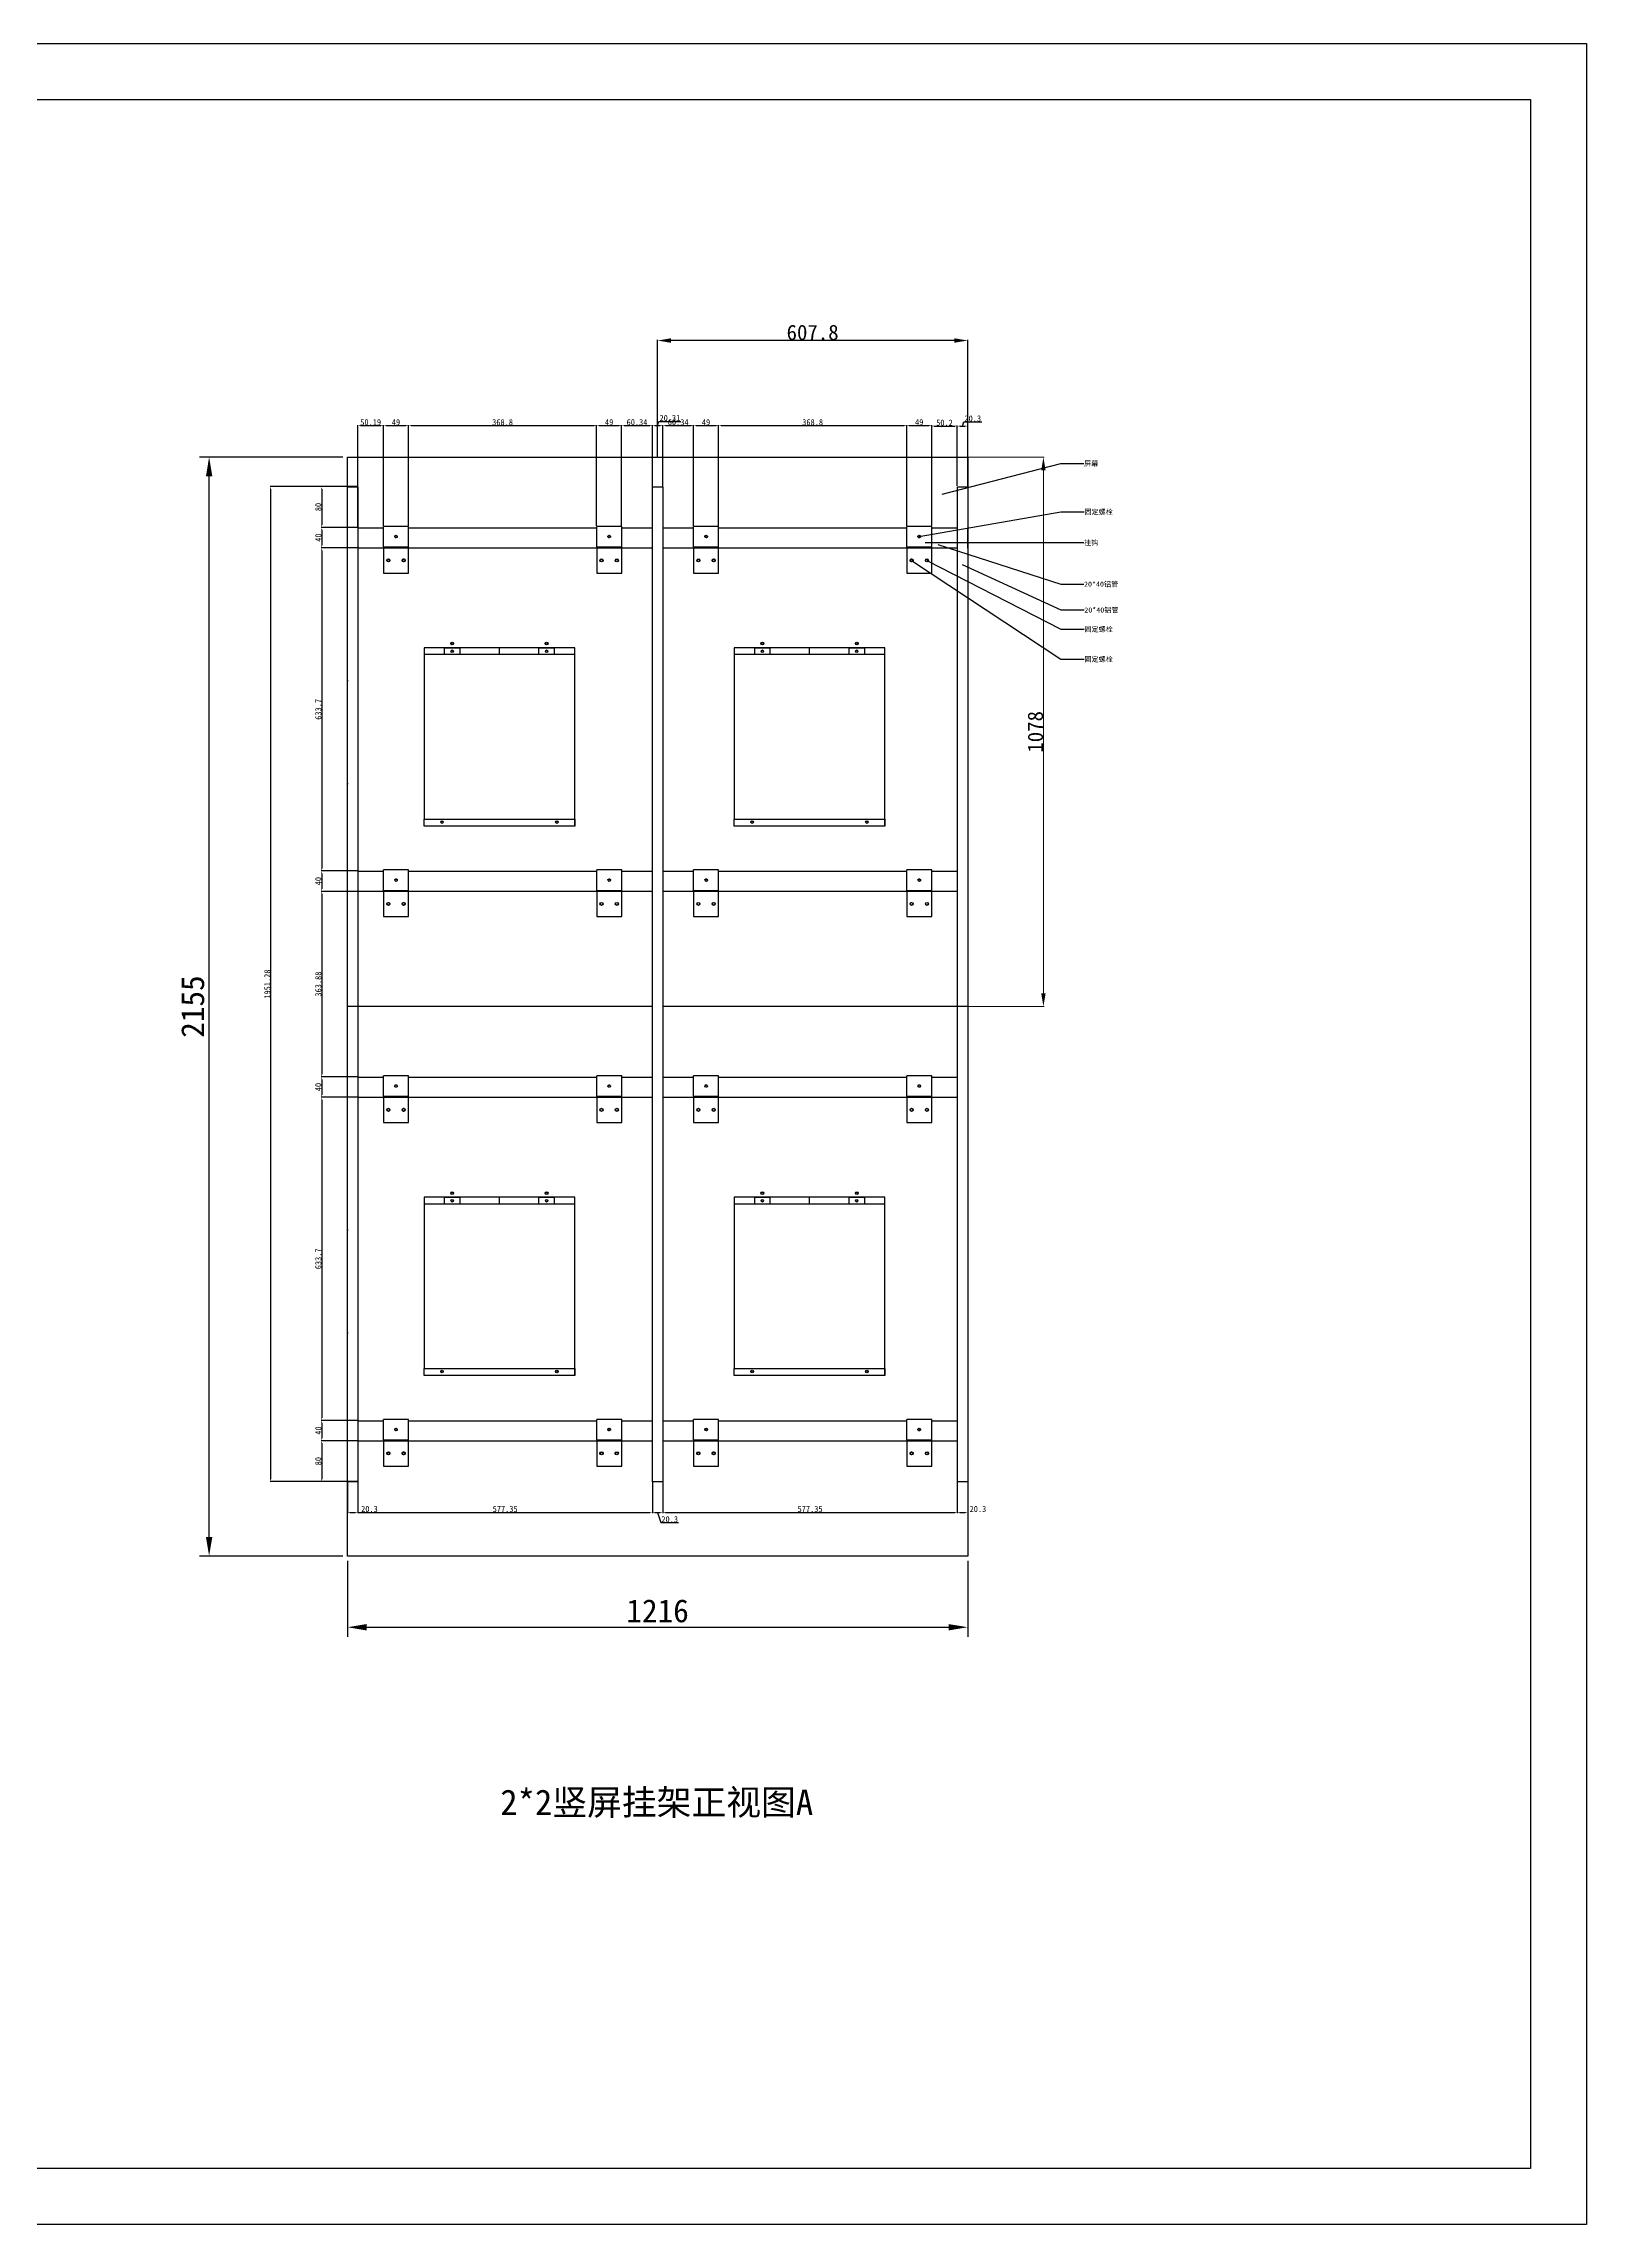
# Model space of a CAD drawing. Header units: millimetres. Extents: x 1129 to 15876, y -7514 to 3330.
# Drawn here: x 4153 to 7177, y -947 to 3330 of the extents above; entities that cross this region are included whole.
import ezdxf

# ---------------------------------------------------------------- set-up
doc = ezdxf.new("R2010")
doc.units = ezdxf.units.MM
doc.linetypes.add('HIDDEN', pattern=[0.375, 0.25, -0.125])
for name, color, linetype in [('02___PRT_ALL_AXES', 7, 'Continuous'), ('06___PRT_ALL_SURFS', 7, 'Continuous'), ('DEFAULT_2', 8, 'HIDDEN'), ('图框', 7, 'Continuous')]:
    doc.layers.add(name, color=color, linetype=linetype)
doc.layers.add('dim（尺寸标注）', color=4, linetype='Continuous', lineweight=13)
doc.layers.add('粗实线', color=7, linetype='Continuous', lineweight=25)
doc.dimstyles.new('1-15', dxfattribs={"dimscale": 15, "dimtxt": 3, "dimasz": 2.5, "dimexe": 1.25, "dimexo": 0.625, "dimtad": 1, "dimdec": 0, "dimtxsty": 'Standard', "dimcen": 2.5, "dimclrd": 4, "dimclre": 4, "dimadec": 0, "dimazin": 0, "dimtfac": 1, "dimtdec": 0, "dimtmove": 0, "dimatfit": 3, "dimfxl": 100, "dimfxlon": 1, "dimarcsym": 0})
doc.dimstyles.new('ISO-25', dxfattribs={"dimtxt": 12, "dimasz": 5, "dimexe": 1.25, "dimexo": 0.625, "dimtad": 1, "dimdsep": 46, "dimtxsty": 'Standard', "dimcen": 2.5, "dimclrd": 4, "dimclre": 4, "dimclrt": 4, "dimadec": 0, "dimazin": 0, "dimtfac": 1, "dimtmove": 0, "dimatfit": 3, "dimfxl": 100, "dimarcsym": 0})

# ---------------------------------------------------------------- blocks, each defined once
blk = doc.blocks.new('*D13')
at = {"layer": 'Defpoints', "color": 0}
for p in [(5356.2, 2747.6), (5356.2, 2519), (5964, 2519)]:
    blk.add_point(p, dxfattribs=at)
at = {"layer": 'dim（尺寸标注）', "color": 4, "lineweight": -2}
for p, q in [((5356.2, 2519.6), (5356.2, 2748.9)), ((5938, 2747.6), (5382.2, 2747.6)), ((5964, 2519.6), (5964, 2748.9))]:
    blk.add_line(p, q, dxfattribs=at)
at = {"layer": 'dim（尺寸标注）', "color": 4}
for points in [[(5382.2, 2752), (5382.2, 2743.3), (5356.2, 2747.6)], [(5938, 2752), (5938, 2743.3), (5964, 2747.6)]]:
    blk.add_solid(points, dxfattribs=at)
at = {"layer": 'dim（尺寸标注）', "color": 4, "lineweight": 13, "insert": (5660.1, 2763.3), "char_height": 30, "attachment_point": 5}
blk.add_mtext('607.8', dxfattribs=at)
blk = doc.blocks.new('hgfdhgdhgd')
at = {"color": 3, "linetype": 'Continuous'}
for p, q in [((-21144.3, 10464.5), (-21193.3, 10464.5)), ((-21193.3, 10424.5), (-21193.3, 10464.5)), ((-21144.3, 10424.5), (-21144.3, 10464.5)), ((-21193.3, 10424.5), (-21144.3, 10424.5))]:
    blk.add_line(p, q, dxfattribs=at)
at = {"color": 7, "linetype": 'Continuous'}
for p, q in [((-21193.3, 10424.5), (-21193.3, 10373)), ((-21144.3, 10373), (-21144.3, 10424.5))]:
    blk.add_line(p, q, dxfattribs=at)
at = {"layer": '02___PRT_ALL_AXES', "color": 7, "linetype": 'Continuous'}
blk.add_line((-21193.3, 10373), (-21144.3, 10373), dxfattribs=at)
at = {"layer": '02___PRT_ALL_AXES', "color": 3, "linetype": 'Continuous'}
blk.add_circle((-21168.8, 10444.6), 2.1, dxfattribs=at)
at = {"layer": '02___PRT_ALL_AXES', "color": 7, "linetype": 'Continuous'}
for centre in [(-21183.8, 10398), (-21153.8, 10398)]:
    blk.add_circle(centre, 3, dxfattribs=at)
at = {"layer": 'DEFAULT_2', "color": 8, "linetype": 'HIDDEN'}
blk.add_circle((-21168.8, 10444.6), 2.5, dxfattribs=at)
blk = doc.blocks.new('S')
at = {"color": 2}
for p, q in [((3203.4, 2460.5), (3223.7, 2460.5)), ((3203.4, 509.2), (3203.4, 2460.5)), ((3223.7, 2460.5), (3223.7, 509.2)), ((3223.7, 509.2), (3203.4, 509.2))]:
    blk.add_line(p, q, dxfattribs=at)
blk = doc.blocks.new('*D17')
at = {"color": 4, "lineweight": -2}
for p, q in [((4739.1, 2519), (4458.4, 2519)), ((4477.1, 401.3), (4477.1, 2481.5)), ((4739.1, 363.8), (4458.4, 363.8))]:
    blk.add_line(p, q, dxfattribs=at)
at = {"color": 4}
for points in [[(4470.9, 2481.5), (4483.4, 2481.5), (4477.1, 2519)], [(4470.9, 401.3), (4483.4, 401.3), (4477.1, 363.8)]]:
    blk.add_solid(points, dxfattribs=at)
at = {"layer": 'Defpoints', "color": 0}
for p in [(4477.1, 2519), (4748.4, 2519), (4748.4, 363.8)]:
    blk.add_point(p, dxfattribs=at)
at = {"color": 0, "insert": (4445.2, 1441.4), "char_height": 45, "attachment_point": 5, "rotation": 90}
blk.add_mtext('2155', dxfattribs=at)
blk = doc.blocks.new('*D18')
at = {"color": 4, "lineweight": -2}
for p, q in [((4748.4, 354.5), (4748.4, 205.4)), ((5964, 354.5), (5964, 205.4)), ((4785.9, 224.2), (5926.5, 224.2))]:
    blk.add_line(p, q, dxfattribs=at)
at = {"color": 4}
for points in [[(4785.9, 230.4), (4785.9, 217.9), (4748.4, 224.2)], [(5926.5, 230.4), (5926.5, 217.9), (5964, 224.2)]]:
    blk.add_solid(points, dxfattribs=at)
at = {"layer": 'Defpoints', "color": 0}
for p in [(4748.4, 363.8), (5964, 363.8), (5964, 224.2)]:
    blk.add_point(p, dxfattribs=at)
at = {"color": 0, "insert": (5356.2, 256.1), "char_height": 45, "attachment_point": 5}
blk.add_mtext('1216', dxfattribs=at)
blk = doc.blocks.new('*D101')
at = {"color": 4, "lineweight": -2}
for p, q in [((4748.4, 509.2), (4748.4, 448.2)), ((4768.7, 509.2), (4768.7, 448.2)), ((4753.4, 449.5), (4763.7, 449.5)), ((4768.7, 449.5), (4809, 449.5))]:
    blk.add_line(p, q, dxfattribs=at)
at = {"color": 4}
for points in [[(4753.4, 450.3), (4753.4, 448.6), (4748.4, 449.5)], [(4763.7, 450.3), (4763.7, 448.6), (4768.7, 449.5)]]:
    blk.add_solid(points, dxfattribs=at)
at = {"layer": 'Defpoints', "color": 0}
for p in [(4748.4, 509.9), (4768.7, 509.9), (4768.7, 449.5)]:
    blk.add_point(p, dxfattribs=at)
at = {"color": 4, "insert": (4791.4, 456.1), "char_height": 12, "attachment_point": 5}
blk.add_mtext('20.3', dxfattribs=at)
blk = doc.blocks.new('*D102')
at = {"color": 4, "lineweight": -2}
for p, q in [((4768.7, 509.2), (4768.7, 448.2)), ((5346.1, 509.2), (5346.1, 448.2)), ((4773.7, 449.5), (5341.1, 449.5))]:
    blk.add_line(p, q, dxfattribs=at)
at = {"color": 4}
for points in [[(4773.7, 450.3), (4773.7, 448.6), (4768.7, 449.5)], [(5341.1, 450.3), (5341.1, 448.6), (5346.1, 449.5)]]:
    blk.add_solid(points, dxfattribs=at)
at = {"layer": 'Defpoints', "color": 0}
for p in [(4768.7, 509.9), (5346.1, 509.9), (5346.1, 449.5)]:
    blk.add_point(p, dxfattribs=at)
at = {"color": 4, "insert": (5057.4, 456.1), "char_height": 12, "attachment_point": 5}
blk.add_mtext('577.35', dxfattribs=at)
blk = doc.blocks.new('*D103')
at = {"color": 4, "lineweight": -2}
for p, q in [((5346.1, 509.2), (5346.1, 448.2)), ((5366.4, 509.2), (5366.4, 448.2)), ((5351.1, 449.5), (5361.4, 449.5)), ((5356.2, 449.5), (5362.3, 429.3)), ((5362.3, 429.3), (5397.5, 429.3))]:
    blk.add_line(p, q, dxfattribs=at)
at = {"color": 4}
for points in [[(5351.1, 450.3), (5351.1, 448.6), (5346.1, 449.5)], [(5361.4, 450.3), (5361.4, 448.6), (5366.4, 449.5)]]:
    blk.add_solid(points, dxfattribs=at)
at = {"layer": 'Defpoints', "color": 0}
for p in [(5346.1, 509.9), (5366.4, 509.9), (5366.4, 449.5)]:
    blk.add_point(p, dxfattribs=at)
at = {"color": 4, "insert": (5379.9, 435.9), "char_height": 12, "attachment_point": 5}
blk.add_mtext('20.3', dxfattribs=at)
blk = doc.blocks.new('*D104')
at = {"color": 4, "lineweight": -2}
for p, q in [((5366.4, 509.2), (5366.4, 448.2)), ((5943.7, 509.2), (5943.7, 448.2)), ((5371.4, 449.5), (5938.7, 449.5))]:
    blk.add_line(p, q, dxfattribs=at)
at = {"color": 4}
for points in [[(5371.4, 450.3), (5371.4, 448.6), (5366.4, 449.5)], [(5938.7, 450.3), (5938.7, 448.6), (5943.7, 449.5)]]:
    blk.add_solid(points, dxfattribs=at)
at = {"layer": 'Defpoints', "color": 0}
for p in [(5366.4, 509.9), (5943.7, 509.9), (5943.7, 449.5)]:
    blk.add_point(p, dxfattribs=at)
at = {"color": 4, "insert": (5655.1, 456.1), "char_height": 12, "attachment_point": 5}
blk.add_mtext('577.35', dxfattribs=at)
blk = doc.blocks.new('*D105')
at = {"color": 4, "lineweight": -2}
for p, q in [((5943.7, 509.2), (5943.7, 448.2)), ((5964, 509.2), (5964, 448.2)), ((5948.7, 449.5), (5959, 449.5))]:
    blk.add_line(p, q, dxfattribs=at)
at = {"color": 4}
for points in [[(5948.7, 450.3), (5948.7, 448.6), (5943.7, 449.5)], [(5959, 450.3), (5959, 448.6), (5964, 449.5)]]:
    blk.add_solid(points, dxfattribs=at)
at = {"layer": 'Defpoints', "color": 0}
for p in [(5943.7, 509.9), (5964, 509.9), (5964, 449.5)]:
    blk.add_point(p, dxfattribs=at)
at = {"color": 4, "insert": (5984.1, 456.1), "char_height": 12, "attachment_point": 5}
blk.add_mtext('20.3', dxfattribs=at)
blk = doc.blocks.new('*D225')
at = {"color": 4, "lineweight": -2}
for p, q in [((4768.1, 2461.1), (4596.7, 2461.1)), ((4597.9, 514.9), (4597.9, 2456.1)), ((4768.1, 509.9), (4596.7, 509.9))]:
    blk.add_line(p, q, dxfattribs=at)
at = {"color": 4}
for points in [[(4597.1, 2456.1), (4598.8, 2456.1), (4597.9, 2461.1)], [(4597.1, 514.9), (4598.8, 514.9), (4597.9, 509.9)]]:
    blk.add_solid(points, dxfattribs=at)
at = {"layer": 'Defpoints', "color": 0}
for p in [(4597.9, 2461.1), (4768.7, 2461.1), (4768.7, 509.9)]:
    blk.add_point(p, dxfattribs=at)
at = {"color": 4, "insert": (4591.3, 1485.5), "char_height": 12, "attachment_point": 5, "rotation": 90}
blk.add_mtext('1951.28', dxfattribs=at)
blk = doc.blocks.new('*D221')
at = {"color": 4, "lineweight": -2}
for p, q in [((4768.7, 2381.8), (4768.7, 2581.9)), ((4773.7, 2580.7), (4813.9, 2580.7)), ((4818.9, 2384.3), (4818.9, 2581.9))]:
    blk.add_line(p, q, dxfattribs=at)
at = {"color": 4}
for points in [[(4773.7, 2581.5), (4773.7, 2579.8), (4768.7, 2580.7)], [(4813.9, 2581.5), (4813.9, 2579.8), (4818.9, 2580.7)]]:
    blk.add_solid(points, dxfattribs=at)
at = {"layer": 'Defpoints', "color": 0}
for p in [(4818.9, 2580.7), (4768.7, 2381.1), (4818.9, 2383.6)]:
    blk.add_point(p, dxfattribs=at)
at = {"color": 4, "insert": (4793.8, 2587.3), "char_height": 12, "attachment_point": 5}
blk.add_mtext('50.19', dxfattribs=at)
blk = doc.blocks.new('*D222')
at = {"color": 4, "lineweight": -2}
for p, q in [((4818.9, 2384.3), (4818.9, 2581.9)), ((4823.9, 2580.7), (4862.9, 2580.7)), ((4867.9, 2384.3), (4867.9, 2581.9))]:
    blk.add_line(p, q, dxfattribs=at)
at = {"color": 4}
for points in [[(4823.9, 2581.5), (4823.9, 2579.8), (4818.9, 2580.7)], [(4862.9, 2581.5), (4862.9, 2579.8), (4867.9, 2580.7)]]:
    blk.add_solid(points, dxfattribs=at)
at = {"layer": 'Defpoints', "color": 0}
for p in [(4867.9, 2580.7), (4818.9, 2383.6), (4867.9, 2383.6)]:
    blk.add_point(p, dxfattribs=at)
at = {"color": 4, "insert": (4843.4, 2587.3), "char_height": 12, "attachment_point": 5}
blk.add_mtext('49', dxfattribs=at)
blk = doc.blocks.new('*D223')
at = {"color": 4, "lineweight": -2}
for p, q in [((4867.9, 2384.3), (4867.9, 2581.9)), ((4872.9, 2580.7), (5231.7, 2580.7)), ((5236.7, 2384.3), (5236.7, 2581.9))]:
    blk.add_line(p, q, dxfattribs=at)
at = {"color": 4}
for points in [[(4872.9, 2581.5), (4872.9, 2579.8), (4867.9, 2580.7)], [(5231.7, 2581.5), (5231.7, 2579.8), (5236.7, 2580.7)]]:
    blk.add_solid(points, dxfattribs=at)
at = {"layer": 'Defpoints', "color": 0}
for p in [(5236.7, 2580.7), (4867.9, 2383.6), (5236.7, 2383.6)]:
    blk.add_point(p, dxfattribs=at)
at = {"color": 4, "insert": (5052.3, 2587.3), "char_height": 12, "attachment_point": 5}
blk.add_mtext('368.8', dxfattribs=at)
blk = doc.blocks.new('*D224')
at = {"color": 4, "lineweight": -2}
for p, q in [((5236.7, 2384.3), (5236.7, 2581.9)), ((5241.7, 2580.7), (5280.7, 2580.7)), ((5285.7, 2384.3), (5285.7, 2581.9))]:
    blk.add_line(p, q, dxfattribs=at)
at = {"color": 4}
for points in [[(5241.7, 2581.5), (5241.7, 2579.8), (5236.7, 2580.7)], [(5280.7, 2581.5), (5280.7, 2579.8), (5285.7, 2580.7)]]:
    blk.add_solid(points, dxfattribs=at)
at = {"layer": 'Defpoints', "color": 0}
for p in [(5285.7, 2580.7), (5236.7, 2383.6), (5285.7, 2383.6)]:
    blk.add_point(p, dxfattribs=at)
at = {"color": 4, "insert": (5261.2, 2587.3), "char_height": 12, "attachment_point": 5}
blk.add_mtext('49', dxfattribs=at)
blk = doc.blocks.new('*D205')
at = {"color": 4, "lineweight": -2}
for p, q in [((5285.7, 2384.3), (5285.7, 2581.9)), ((5290.7, 2580.7), (5341.1, 2580.7)), ((5346.1, 2381.8), (5346.1, 2581.9))]:
    blk.add_line(p, q, dxfattribs=at)
at = {"color": 4}
for points in [[(5290.7, 2581.5), (5290.7, 2579.8), (5285.7, 2580.7)], [(5341.1, 2581.5), (5341.1, 2579.8), (5346.1, 2580.7)]]:
    blk.add_solid(points, dxfattribs=at)
at = {"layer": 'Defpoints', "color": 0}
for p in [(5346.1, 2580.7), (5285.7, 2383.6), (5346.1, 2381.1)]:
    blk.add_point(p, dxfattribs=at)
at = {"color": 4, "insert": (5315.9, 2587.3), "char_height": 12, "attachment_point": 5}
blk.add_mtext('60.34', dxfattribs=at)
blk = doc.blocks.new('*D206')
at = {"color": 4, "lineweight": -2}
for p, q in [((5346.1, 2381.8), (5346.1, 2581.9)), ((5351.1, 2580.7), (5361.4, 2580.7)), ((5356.2, 2580.7), (5358.7, 2588.9)), ((5358.7, 2588.9), (5401.9, 2588.9)), ((5366.4, 2461.8), (5366.4, 2581.9))]:
    blk.add_line(p, q, dxfattribs=at)
at = {"color": 4}
for points in [[(5351.1, 2581.5), (5351.1, 2579.8), (5346.1, 2580.7)], [(5361.4, 2581.5), (5361.4, 2579.8), (5366.4, 2580.7)]]:
    blk.add_solid(points, dxfattribs=at)
at = {"layer": 'Defpoints', "color": 0}
for p in [(5366.4, 2580.7), (5366.4, 2461.1), (5346.1, 2381.1)]:
    blk.add_point(p, dxfattribs=at)
at = {"color": 4, "insert": (5380.3, 2595.5), "char_height": 12, "attachment_point": 5}
blk.add_mtext('20.31', dxfattribs=at)
blk = doc.blocks.new('*D207')
at = {"color": 4, "lineweight": -2}
for p, q in [((5366.4, 2461.8), (5366.4, 2581.9)), ((5371.4, 2580.7), (5421.7, 2580.7)), ((5426.7, 2384.3), (5426.7, 2581.9))]:
    blk.add_line(p, q, dxfattribs=at)
at = {"color": 4}
for points in [[(5371.4, 2581.5), (5371.4, 2579.8), (5366.4, 2580.7)], [(5421.7, 2581.5), (5421.7, 2579.8), (5426.7, 2580.7)]]:
    blk.add_solid(points, dxfattribs=at)
at = {"layer": 'Defpoints', "color": 0}
for p in [(5426.7, 2580.7), (5366.4, 2461.1), (5426.7, 2383.6)]:
    blk.add_point(p, dxfattribs=at)
at = {"color": 4, "insert": (5396.6, 2587.3), "char_height": 12, "attachment_point": 5}
blk.add_mtext('60.34', dxfattribs=at)
blk = doc.blocks.new('*D208')
at = {"color": 4, "lineweight": -2}
for p, q in [((5426.7, 2384.3), (5426.7, 2581.9)), ((5431.7, 2580.7), (5470.7, 2580.7)), ((5475.7, 2384.3), (5475.7, 2581.9))]:
    blk.add_line(p, q, dxfattribs=at)
at = {"color": 4}
for points in [[(5431.7, 2581.5), (5431.7, 2579.8), (5426.7, 2580.7)], [(5470.7, 2581.5), (5470.7, 2579.8), (5475.7, 2580.7)]]:
    blk.add_solid(points, dxfattribs=at)
at = {"layer": 'Defpoints', "color": 0}
for p in [(5475.7, 2580.7), (5426.7, 2383.6), (5475.7, 2383.6)]:
    blk.add_point(p, dxfattribs=at)
at = {"color": 4, "insert": (5451.2, 2587.3), "char_height": 12, "attachment_point": 5}
blk.add_mtext('49', dxfattribs=at)
blk = doc.blocks.new('*D209')
at = {"color": 4, "lineweight": -2}
for p, q in [((5475.7, 2384.3), (5475.7, 2581.9)), ((5480.7, 2580.7), (5839.5, 2580.7)), ((5844.5, 2384.3), (5844.5, 2581.9))]:
    blk.add_line(p, q, dxfattribs=at)
at = {"color": 4}
for points in [[(5480.7, 2581.5), (5480.7, 2579.8), (5475.7, 2580.7)], [(5839.5, 2581.5), (5839.5, 2579.8), (5844.5, 2580.7)]]:
    blk.add_solid(points, dxfattribs=at)
at = {"layer": 'Defpoints', "color": 0}
for p in [(5844.5, 2580.7), (5475.7, 2383.6), (5844.5, 2383.6)]:
    blk.add_point(p, dxfattribs=at)
at = {"color": 4, "insert": (5660.1, 2587.3), "char_height": 12, "attachment_point": 5}
blk.add_mtext('368.8', dxfattribs=at)
blk = doc.blocks.new('*D210')
at = {"color": 4, "lineweight": -2}
for p, q in [((5844.5, 2384.3), (5844.5, 2581.9)), ((5849.5, 2580.7), (5888.5, 2580.7)), ((5893.5, 2384.9), (5893.5, 2581.9))]:
    blk.add_line(p, q, dxfattribs=at)
at = {"color": 4}
for points in [[(5849.5, 2581.5), (5849.5, 2579.8), (5844.5, 2580.7)], [(5888.5, 2581.5), (5888.5, 2579.8), (5893.5, 2580.7)]]:
    blk.add_solid(points, dxfattribs=at)
at = {"layer": 'Defpoints', "color": 0}
for p in [(5893.5, 2580.7), (5844.5, 2383.6), (5893.5, 2384.3)]:
    blk.add_point(p, dxfattribs=at)
at = {"color": 4, "insert": (5869, 2587.3), "char_height": 12, "attachment_point": 5}
blk.add_mtext('49', dxfattribs=at)
blk = doc.blocks.new('*D211')
at = {"color": 4, "lineweight": -2}
for p, q in [((5893.5, 2384.9), (5893.5, 2581.1)), ((5898.5, 2579.8), (5938.7, 2579.8)), ((5943.7, 2462.4), (5943.7, 2581.1))]:
    blk.add_line(p, q, dxfattribs=at)
at = {"color": 4}
for points in [[(5898.5, 2580.7), (5898.5, 2579), (5893.5, 2579.8)], [(5938.7, 2580.7), (5938.7, 2579), (5943.7, 2579.8)]]:
    blk.add_solid(points, dxfattribs=at)
at = {"layer": 'Defpoints', "color": 0}
for p in [(5943.7, 2579.8), (5943.7, 2461.8), (5893.5, 2384.3)]:
    blk.add_point(p, dxfattribs=at)
at = {"color": 4, "insert": (5918.6, 2586.5), "char_height": 12, "attachment_point": 5}
blk.add_mtext('50.2', dxfattribs=at)
blk = doc.blocks.new('*D204')
at = {"color": 4, "lineweight": -2}
for p, q in [((5943.7, 2462.4), (5943.7, 2581.1)), ((5948.7, 2579.8), (5959, 2579.8)), ((5953.9, 2579.8), (5956.3, 2588)), ((5956.3, 2588), (5991.6, 2588)), ((5964, 2462.4), (5964, 2581.1))]:
    blk.add_line(p, q, dxfattribs=at)
at = {"color": 4}
for points in [[(5948.7, 2580.7), (5948.7, 2579), (5943.7, 2579.8)], [(5959, 2580.7), (5959, 2579), (5964, 2579.8)]]:
    blk.add_solid(points, dxfattribs=at)
at = {"layer": 'Defpoints', "color": 0}
for p in [(5964, 2579.8), (5943.7, 2461.8), (5964, 2461.8)]:
    blk.add_point(p, dxfattribs=at)
at = {"color": 4, "insert": (5974, 2594.7), "char_height": 12, "attachment_point": 5}
blk.add_mtext('20.3', dxfattribs=at)
blk = doc.blocks.new('*D212')
at = {"color": 4, "lineweight": -2}
for p, q in [((4768.1, 2461.1), (4696.5, 2461.1)), ((4697.8, 2456.1), (4697.8, 2386.1)), ((4768.1, 2381.1), (4696.5, 2381.1))]:
    blk.add_line(p, q, dxfattribs=at)
at = {"color": 4}
for points in [[(4697, 2456.1), (4698.6, 2456.1), (4697.8, 2461.1)], [(4697, 2386.1), (4698.6, 2386.1), (4697.8, 2381.1)]]:
    blk.add_solid(points, dxfattribs=at)
at = {"layer": 'Defpoints', "color": 0}
for p in [(4768.7, 2461.1), (4697.8, 2381.1), (4768.7, 2381.1)]:
    blk.add_point(p, dxfattribs=at)
at = {"color": 4, "insert": (4691.2, 2421.1), "char_height": 12, "attachment_point": 5, "rotation": 90}
blk.add_mtext('80', dxfattribs=at)
blk = doc.blocks.new('*D213')
at = {"color": 4, "lineweight": -2}
for p, q in [((4768.1, 2381.1), (4696.5, 2381.1)), ((4697.8, 2376.1), (4697.8, 2346.1)), ((4768.1, 2341.1), (4696.5, 2341.1))]:
    blk.add_line(p, q, dxfattribs=at)
at = {"color": 4}
for points in [[(4697, 2376.1), (4698.6, 2376.1), (4697.8, 2381.1)], [(4697, 2346.1), (4698.6, 2346.1), (4697.8, 2341.1)]]:
    blk.add_solid(points, dxfattribs=at)
at = {"layer": 'Defpoints', "color": 0}
for p in [(4768.7, 2381.1), (4697.8, 2341.1), (4768.7, 2341.1)]:
    blk.add_point(p, dxfattribs=at)
at = {"color": 4, "insert": (4691.2, 2361.1), "char_height": 12, "attachment_point": 5, "rotation": 90}
blk.add_mtext('40', dxfattribs=at)
blk = doc.blocks.new('*D214')
at = {"color": 4, "lineweight": -2}
for p, q in [((4768.1, 2341.1), (4696.5, 2341.1)), ((4697.8, 2336.1), (4697.8, 1712.4)), ((4768.1, 1707.4), (4696.5, 1707.4))]:
    blk.add_line(p, q, dxfattribs=at)
at = {"color": 4}
for points in [[(4697, 2336.1), (4698.6, 2336.1), (4697.8, 2341.1)], [(4697, 1712.4), (4698.6, 1712.4), (4697.8, 1707.4)]]:
    blk.add_solid(points, dxfattribs=at)
at = {"layer": 'Defpoints', "color": 0}
for p in [(4768.7, 2341.1), (4697.8, 1707.4), (4768.7, 1707.4)]:
    blk.add_point(p, dxfattribs=at)
at = {"color": 4, "insert": (4691.2, 2024.3), "char_height": 12, "attachment_point": 5, "rotation": 90}
blk.add_mtext('633.7', dxfattribs=at)
blk = doc.blocks.new('*D215')
at = {"color": 4, "lineweight": -2}
for p, q in [((4768.1, 1707.4), (4696.5, 1707.4)), ((4697.8, 1702.4), (4697.8, 1672.4)), ((4768.1, 1667.4), (4696.5, 1667.4))]:
    blk.add_line(p, q, dxfattribs=at)
at = {"color": 4}
for points in [[(4697, 1702.4), (4698.6, 1702.4), (4697.8, 1707.4)], [(4697, 1672.4), (4698.6, 1672.4), (4697.8, 1667.4)]]:
    blk.add_solid(points, dxfattribs=at)
at = {"layer": 'Defpoints', "color": 0}
for p in [(4768.7, 1707.4), (4697.8, 1667.4), (4768.7, 1667.4)]:
    blk.add_point(p, dxfattribs=at)
at = {"color": 4, "insert": (4691.2, 1687.4), "char_height": 12, "attachment_point": 5, "rotation": 90}
blk.add_mtext('40', dxfattribs=at)
blk = doc.blocks.new('*D216')
at = {"color": 4, "lineweight": -2}
for p, q in [((4768.1, 1667.4), (4696.5, 1667.4)), ((4697.8, 1662.4), (4697.8, 1308.6)), ((4768.1, 1303.6), (4696.5, 1303.6))]:
    blk.add_line(p, q, dxfattribs=at)
at = {"color": 4}
for points in [[(4697, 1662.4), (4698.6, 1662.4), (4697.8, 1667.4)], [(4697, 1308.6), (4698.6, 1308.6), (4697.8, 1303.6)]]:
    blk.add_solid(points, dxfattribs=at)
at = {"layer": 'Defpoints', "color": 0}
for p in [(4768.7, 1667.4), (4697.8, 1303.6), (4768.7, 1303.6)]:
    blk.add_point(p, dxfattribs=at)
at = {"color": 4, "insert": (4691.2, 1485.5), "char_height": 12, "attachment_point": 5, "rotation": 90}
blk.add_mtext('363.88', dxfattribs=at)
blk = doc.blocks.new('*D217')
at = {"color": 4, "lineweight": -2}
for p, q in [((4768.1, 1303.6), (4696.5, 1303.6)), ((4697.8, 1298.6), (4697.8, 1268.6)), ((4768.1, 1263.6), (4696.5, 1263.6))]:
    blk.add_line(p, q, dxfattribs=at)
at = {"color": 4}
for points in [[(4697, 1298.6), (4698.6, 1298.6), (4697.8, 1303.6)], [(4697, 1268.6), (4698.6, 1268.6), (4697.8, 1263.6)]]:
    blk.add_solid(points, dxfattribs=at)
at = {"layer": 'Defpoints', "color": 0}
for p in [(4768.7, 1303.6), (4697.8, 1263.6), (4768.7, 1263.6)]:
    blk.add_point(p, dxfattribs=at)
at = {"color": 4, "insert": (4691.2, 1283.6), "char_height": 12, "attachment_point": 5, "rotation": 90}
blk.add_mtext('40', dxfattribs=at)
blk = doc.blocks.new('*D218')
at = {"color": 4, "lineweight": -2}
for p, q in [((4768.1, 1263.6), (4696.5, 1263.6)), ((4697.8, 1258.6), (4697.8, 634.9)), ((4768.1, 629.9), (4696.5, 629.9))]:
    blk.add_line(p, q, dxfattribs=at)
at = {"color": 4}
for points in [[(4697, 1258.6), (4698.6, 1258.6), (4697.8, 1263.6)], [(4697, 634.9), (4698.6, 634.9), (4697.8, 629.9)]]:
    blk.add_solid(points, dxfattribs=at)
at = {"layer": 'Defpoints', "color": 0}
for p in [(4768.7, 1263.6), (4697.8, 629.9), (4768.7, 629.9)]:
    blk.add_point(p, dxfattribs=at)
at = {"color": 4, "insert": (4691.2, 946.7), "char_height": 12, "attachment_point": 5, "rotation": 90}
blk.add_mtext('633.7', dxfattribs=at)
blk = doc.blocks.new('*D219')
at = {"color": 4, "lineweight": -2}
for p, q in [((4768.1, 629.9), (4696.5, 629.9)), ((4697.8, 624.9), (4697.8, 594.9)), ((4768.1, 589.9), (4696.5, 589.9))]:
    blk.add_line(p, q, dxfattribs=at)
at = {"color": 4}
for points in [[(4697, 624.9), (4698.6, 624.9), (4697.8, 629.9)], [(4697, 594.9), (4698.6, 594.9), (4697.8, 589.9)]]:
    blk.add_solid(points, dxfattribs=at)
at = {"layer": 'Defpoints', "color": 0}
for p in [(4768.7, 629.9), (4697.8, 589.9), (4768.7, 589.9)]:
    blk.add_point(p, dxfattribs=at)
at = {"color": 4, "insert": (4691.2, 609.9), "char_height": 12, "attachment_point": 5, "rotation": 90}
blk.add_mtext('40', dxfattribs=at)
blk = doc.blocks.new('*D220')
at = {"color": 4, "lineweight": -2}
for p, q in [((4768.1, 589.9), (4696.5, 589.9)), ((4697.8, 584.9), (4697.8, 514.9)), ((4768.1, 509.9), (4696.5, 509.9))]:
    blk.add_line(p, q, dxfattribs=at)
at = {"color": 4}
for points in [[(4697, 584.9), (4698.6, 584.9), (4697.8, 589.9)], [(4697, 514.9), (4698.6, 514.9), (4697.8, 509.9)]]:
    blk.add_solid(points, dxfattribs=at)
at = {"layer": 'Defpoints', "color": 0}
for p in [(4768.7, 589.9), (4697.8, 509.9), (4768.7, 509.9)]:
    blk.add_point(p, dxfattribs=at)
at = {"color": 4, "insert": (4691.2, 549.9), "char_height": 12, "attachment_point": 5, "rotation": 90}
blk.add_mtext('80', dxfattribs=at)
blk = doc.blocks.new('TK')
at = {"layer": '图框'}
blk.add_lwpolyline([(7176.7, -904.8), (1128.7, -904.8), (1128.7, 3372), (7176.7, 3372), (7176.7, -904.8)], dxfattribs=at)
blk.add_lwpolyline([(7067, -795), (1238.5, -795), (1238.5, 3262.2), (7067, 3262.2)], close=True, dxfattribs=at)

msp = doc.modelspace()

# ---------------------------------------------------------------- linework, layer by layer
at = {"color": 7, "linetype": 'Continuous'}
for p, q in [((4748.43, 1441.417), (4748.43, 2518.997)), ((4748.43, 2518.997), (5356.23, 2518.997)), ((5356.23, 2518.997), (5964.03, 2518.997)), ((5964.03, 2518.997), (5964.03, 1441.417)), ((5193.708, 2131.707), (5193.708, 2145.207)), ((5801.508, 2131.707), (5801.508, 2145.207)), ((5193.708, 2131.707), (4898.708, 2131.707)), ((4898.708, 2131.707), (4898.708, 1809.207)), ((5193.708, 1809.207), (5193.708, 2131.707)), ((5801.508, 2131.707), (5506.508, 2131.707)), ((5506.508, 2131.707), (5506.508, 1809.207)), ((5801.508, 1809.207), (5801.508, 2131.707)), ((4749.73, 2080.157), (4748.43, 2080.157)), ((4748.43, 1879.157), (4749.73, 1879.157)), ((4898.708, 1809.207), (5193.708, 1809.207)), ((5193.708, 1795.207), (5193.708, 1809.207)), ((5506.508, 1809.207), (5801.508, 1809.207)), ((5801.508, 1795.207), (5801.508, 1809.207)), ((4748.43, 363.837), (4748.43, 1441.417)), ((5964.03, 1441.417), (5964.03, 363.837)), ((5193.708, 1054.127), (4898.708, 1054.127)), ((4898.708, 1054.127), (4898.708, 731.627)), ((5193.708, 1054.127), (5193.708, 1067.627)), ((5193.708, 731.627), (5193.708, 1054.127)), ((5801.508, 1054.127), (5506.508, 1054.127)), ((5506.508, 1054.127), (5506.508, 731.627)), ((5801.508, 1054.127), (5801.508, 1067.627)), ((5801.508, 731.627), (5801.508, 1054.127)), ((4749.73, 1002.577), (4748.43, 1002.577)), ((4748.43, 801.577), (4749.73, 801.577)), ((4898.708, 731.627), (5193.708, 731.627)), ((5193.708, 717.627), (5193.708, 731.627)), ((5506.508, 731.627), (5801.508, 731.627)), ((5801.508, 717.627), (5801.508, 731.627)), ((5356.23, 363.837), (4748.43, 363.837)), ((5964.03, 363.837), (5356.23, 363.837))]:
    msp.add_line(p, q, dxfattribs=at)
for p, q in [((5193.708, 2145.207), (4898.708, 2145.207)), ((4898.708, 2145.207), (4898.708, 2131.707)), ((5801.508, 2145.207), (5506.508, 2145.207)), ((5506.508, 2145.207), (5506.508, 2131.707)), ((5346.075, 1441.417), (4748.43, 1441.417)), ((5964.655, 1441.417), (5366.38, 1441.417)), ((5193.708, 1067.627), (4898.708, 1067.627)), ((4898.708, 1067.627), (4898.708, 1054.127)), ((5801.508, 1067.627), (5506.508, 1067.627)), ((5506.508, 1067.627), (5506.508, 1054.127))]:
    msp.add_line(p, q)
at = {"color": 1, "linetype": 'Continuous'}
for p, q in [((5046.208, 2131.707), (5046.208, 2145.207)), ((5654.008, 2131.707), (5654.008, 2145.207)), ((5046.208, 1054.127), (5046.208, 1067.627)), ((5654.008, 1054.127), (5654.008, 1067.627))]:
    msp.add_line(p, q, dxfattribs=at)
at = {"color": 6, "linetype": 'Continuous'}
for centre in [(4828.43, 2316.507), (4858.43, 2316.507), (5246.23, 2316.507), (5276.23, 2316.507), (5436.23, 2316.507), (5466.23, 2316.507), (5854.03, 2316.507), (5884.03, 2316.507), (4828.43, 1238.927), (4858.43, 1238.927), (5246.23, 1238.927), (5276.23, 1238.927), (5436.23, 1238.927), (5466.23, 1238.927), (5854.03, 1238.927), (5884.03, 1238.927)]:
    msp.add_circle(centre, 2.5, dxfattribs=at)
at = {"color": 2, "linetype": 'Continuous'}
for centre in [(5246.23, 1642.807), (5854.03, 1642.807), (5246.23, 565.227), (5854.03, 565.227)]:
    msp.add_arc(centre, 2.5, 180, 255.472968, dxfattribs=at)
at = {"layer": '02___PRT_ALL_AXES', "color": 7, "linetype": 'Continuous'}
for p, q in [((4938.708, 2145.207), (4968.708, 2145.207)), ((4938.708, 2131.707), (4938.708, 2145.207)), ((4968.708, 2145.207), (4968.708, 2131.707)), ((5123.708, 2131.707), (5123.708, 2145.207)), ((5123.708, 2145.207), (5153.708, 2145.207)), ((5153.708, 2145.207), (5153.708, 2131.707)), ((5546.508, 2145.207), (5576.508, 2145.207)), ((5546.508, 2131.707), (5546.508, 2145.207)), ((5576.508, 2145.207), (5576.508, 2131.707)), ((5731.508, 2131.707), (5731.508, 2145.207)), ((5731.508, 2145.207), (5761.508, 2145.207)), ((5761.508, 2145.207), (5761.508, 2131.707)), ((4898.708, 1795.207), (4898.708, 1809.207)), ((5193.708, 1809.207), (5193.708, 1795.207)), ((5506.508, 1795.207), (5506.508, 1809.207)), ((5801.508, 1809.207), (5801.508, 1795.207)), ((5193.708, 1795.207), (4898.708, 1795.207)), ((5801.508, 1795.207), (5506.508, 1795.207)), ((4938.708, 1067.627), (4968.708, 1067.627)), ((4938.708, 1054.127), (4938.708, 1067.627)), ((4968.708, 1067.627), (4968.708, 1054.127)), ((5123.708, 1054.127), (5123.708, 1067.627)), ((5123.708, 1067.627), (5153.708, 1067.627)), ((5153.708, 1067.627), (5153.708, 1054.127)), ((5546.508, 1067.627), (5576.508, 1067.627)), ((5546.508, 1054.127), (5546.508, 1067.627)), ((5576.508, 1067.627), (5576.508, 1054.127)), ((5731.508, 1054.127), (5731.508, 1067.627)), ((5731.508, 1067.627), (5761.508, 1067.627)), ((5761.508, 1067.627), (5761.508, 1054.127)), ((4898.708, 717.627), (4898.708, 731.627)), ((5193.708, 731.627), (5193.708, 717.627)), ((5506.508, 717.627), (5506.508, 731.627)), ((5801.508, 731.627), (5801.508, 717.627)), ((5193.708, 717.627), (4898.708, 717.627)), ((5801.508, 717.627), (5506.508, 717.627))]:
    msp.add_line(p, q, dxfattribs=at)
for centre, radius in [((4828.43, 2316.507), 3), ((4858.43, 2316.507), 3), ((5246.23, 2316.507), 3), ((5276.23, 2316.507), 3), ((5436.23, 2316.507), 3), ((5466.23, 2316.507), 3), ((5854.03, 2316.507), 3), ((5884.03, 2316.507), 3), ((4953.708, 2138.207), 2.5), ((5138.708, 2138.207), 2.5), ((5561.508, 2138.207), 2.5), ((5746.508, 2138.207), 2.5), ((4933.708, 1803.207), 2.5), ((5158.708, 1803.207), 2.5), ((5541.508, 1803.207), 2.5), ((5766.508, 1803.207), 2.5), ((4828.43, 1642.807), 3), ((4858.43, 1642.807), 3), ((5246.23, 1642.807), 3), ((5276.23, 1642.807), 3), ((5436.23, 1642.807), 3), ((5466.23, 1642.807), 3), ((5854.03, 1642.807), 3), ((5884.03, 1642.807), 3), ((4828.43, 1238.927), 3), ((4858.43, 1238.927), 3), ((5246.23, 1238.927), 3), ((5276.23, 1238.927), 3), ((5436.23, 1238.927), 3), ((5466.23, 1238.927), 3), ((5854.03, 1238.927), 3), ((5884.03, 1238.927), 3), ((4953.708, 1060.627), 2.5), ((5138.708, 1060.627), 2.5), ((5561.508, 1060.627), 2.5), ((5746.508, 1060.627), 2.5), ((4933.708, 725.627), 2.5), ((5158.708, 725.627), 2.5), ((5541.508, 725.627), 2.5), ((5766.508, 725.627), 2.5), ((4828.43, 565.227), 3), ((4858.43, 565.227), 3), ((5246.23, 565.227), 3), ((5276.23, 565.227), 3), ((5436.23, 565.227), 3), ((5466.23, 565.227), 3), ((5854.03, 565.227), 3), ((5884.03, 565.227), 3)]:
    msp.add_circle(centre, radius, dxfattribs=at)
at = {"layer": '02___PRT_ALL_AXES', "color": 3, "linetype": 'Continuous'}
for centre in [(4953.708, 2153.207), (5138.708, 2153.207), (5561.508, 2153.207), (5746.508, 2153.207), (4953.708, 1075.627), (5138.708, 1075.627), (5561.508, 1075.627), (5746.508, 1075.627)]:
    msp.add_circle(centre, 2.7, dxfattribs=at)
at = {"layer": '02___PRT_ALL_AXES', "color": 6, "linetype": 'Continuous'}
for centre in [(4828.43, 1642.807), (4858.43, 1642.807), (5246.23, 1642.807), (5276.23, 1642.807), (5436.23, 1642.807), (5466.23, 1642.807), (5854.03, 1642.807), (5884.03, 1642.807), (4828.43, 565.227), (4858.43, 565.227), (5246.23, 565.227), (5276.23, 565.227), (5436.23, 565.227), (5466.23, 565.227), (5854.03, 565.227), (5884.03, 565.227)]:
    msp.add_circle(centre, 2.5, dxfattribs=at)
at = {"layer": '06___PRT_ALL_SURFS', "color": 6, "linetype": 'Continuous'}
for centre, radius in [((4953.708, 2153.207), 2.7), ((4953.708, 2153.207), 2), ((4953.708, 2138.207), 2), ((5138.708, 2153.207), 2.7), ((5138.708, 2153.207), 2), ((5138.708, 2138.207), 2), ((5561.508, 2153.207), 2.7), ((5561.508, 2153.207), 2), ((5561.508, 2138.207), 2), ((5746.508, 2153.207), 2.7), ((5746.508, 2153.207), 2), ((5746.508, 2138.207), 2), ((4933.708, 1803.207), 2), ((5158.708, 1803.207), 2), ((5541.508, 1803.207), 2), ((5766.508, 1803.207), 2), ((4953.708, 1075.627), 2.7), ((4953.708, 1075.627), 2), ((5138.708, 1075.627), 2.7), ((5138.708, 1075.627), 2), ((5561.508, 1075.627), 2.7), ((5561.508, 1075.627), 2), ((5746.508, 1075.627), 2.7), ((5746.508, 1075.627), 2), ((4953.708, 1060.627), 2), ((5138.708, 1060.627), 2), ((5561.508, 1060.627), 2), ((5746.508, 1060.627), 2), ((4933.708, 725.627), 2), ((5158.708, 725.627), 2), ((5541.508, 725.627), 2), ((5766.508, 725.627), 2)]:
    msp.add_circle(centre, radius, dxfattribs=at)
at = {"layer": 'dim（尺寸标注）', "lineweight": 13}
for p, q in [((5964.655, 2518.997), (6113.723, 2518.997)), ((6112.473, 2492.997), (6112.473, 1467.417)), ((5964.655, 1441.417), (6113.723, 1441.417))]:
    msp.add_line(p, q, dxfattribs=at)
at = {"layer": 'dim（尺寸标注）'}
for points in [[(6108.139, 2492.997), (6116.806, 2492.997), (6112.473, 2518.997)], [(6108.139, 1467.417), (6116.806, 1467.417), (6112.473, 1441.417)]]:
    msp.add_solid(points, dxfattribs=at)
at = {"layer": '粗实线', "color": 1}
for p, q in [((4748.38, 2380.507), (4748.43, 2380.507)), ((4768.74, 2380.507), (4818.93, 2380.507)), ((4867.93, 2380.507), (5236.73, 2380.507)), ((5285.73, 2380.507), (5346.075, 2380.507)), ((5366.385, 2380.507), (5426.73, 2380.507)), ((5475.73, 2380.507), (5844.53, 2380.507)), ((5893.53, 2380.507), (5943.726, 2380.507)), ((5963.98, 2380.507), (5963.98, 2340.507)), ((4748.43, 2340.507), (4748.38, 2340.507)), ((5346.075, 2340.507), (4768.74, 2340.507)), ((5943.726, 2340.507), (5366.385, 2340.507)), ((4768.736, 1706.807), (4818.93, 1706.807)), ((4867.93, 1706.807), (5236.73, 1706.807)), ((5285.73, 1706.807), (5346.075, 1706.807)), ((5366.381, 1706.807), (5426.73, 1706.807)), ((5475.73, 1706.807), (5844.53, 1706.807)), ((5893.53, 1706.807), (5943.726, 1706.807)), ((5964.03, 1706.807), (5964.03, 1666.807)), ((5346.075, 1666.807), (4768.736, 1666.807)), ((5943.726, 1666.807), (5366.381, 1666.807)), ((4768.734, 1302.927), (4818.93, 1302.927)), ((4867.93, 1302.927), (5236.73, 1302.927)), ((5285.73, 1302.927), (5346.075, 1302.927)), ((5366.379, 1302.927), (5426.73, 1302.927)), ((5475.73, 1302.927), (5844.53, 1302.927)), ((5893.53, 1302.927), (5943.726, 1302.927)), ((5964.029, 1302.927), (5964.03, 1302.927)), ((5964.03, 1302.927), (5964.03, 1262.927)), ((5346.075, 1262.927), (4768.734, 1262.927)), ((5943.726, 1262.927), (5366.379, 1262.927)), ((5964.03, 1262.927), (5964.029, 1262.927)), ((4768.731, 629.227), (4818.93, 629.227)), ((4867.93, 629.227), (5236.73, 629.227)), ((5285.73, 629.227), (5346.075, 629.227)), ((5366.376, 629.227), (5426.73, 629.227)), ((5475.73, 629.227), (5844.53, 629.227)), ((5893.53, 629.227), (5943.726, 629.227)), ((5964.026, 629.227), (5964.03, 629.227)), ((5964.03, 629.227), (5964.03, 589.227)), ((5346.075, 589.227), (4768.73, 589.227)), ((5943.726, 589.227), (5366.375, 589.227)), ((5964.03, 589.227), (5964.026, 589.227))]:
    msp.add_line(p, q, dxfattribs=at)

# ---------------------------------------------------------------- block references
for name, p in [('TK', (0, -42.096)), ('S', (1545.065, 0)), ('S', (2142.71, 0)), ('S', (2740.36, 0))]:
    msp.add_blockref(name, p)
at = {"layer": '粗实线'}
for p in [(26012.277, -8081.473), (26430.077, -8081.473), (26620.077, -8081.473), (27037.877, -8081.473), (26012.277, -8755.173), (26430.077, -8755.173), (26620.077, -8755.173), (27037.877, -8755.173), (26012.277, -9159.053), (26430.077, -9159.053), (26620.077, -9159.053), (27037.877, -9159.053), (26012.277, -9832.753), (26430.077, -9832.753), (26620.077, -9832.753), (27037.877, -9832.753)]:
    msp.add_blockref('hgfdhgdhgd', p, dxfattribs=at)

# ---------------------------------------------------------------- texts
at = {"color": 4, "char_height": 10, "attachment_point": 1}
for s, insert in [('{\\fSimSun|b0|i0|c134|p2;屏幕}', (6192.074, 2511.386)), ('{\\fSimSun|b0|i0|c134|p2;固定螺栓}', (6192.699, 2416.444)), ('{\\fSimSun|b0|i0|c134|p2;挂钩}', (6192.074, 2356.221)), ('20*40铝管', (6192.074, 2274.752)), ('20*40铝管', (6192.699, 2224.164)), ('{\\fSimSun|b0|i0|c134|p2;固定螺栓}', (6192.699, 2186.319)), ('{\\fSimSun|b0|i0|c134|p2;固定螺栓}', (6192.699, 2127.523))]:
    msp.add_mtext(s, dxfattribs=dict(at, insert=insert))
at = {"insert": (5047.756, -94.081), "char_height": 50, "width": 844.96559, "attachment_point": 1}
msp.add_mtext('2*2{\\fSimHei|b0|i0|c134|p2;竖屏挂架正视图A}', dxfattribs=at)
at = {"layer": 'dim（尺寸标注）', "lineweight": 13, "insert": (6096.848, 1980.207), "char_height": 30, "attachment_point": 5, "rotation": 90}
msp.add_mtext('1078', dxfattribs=at)

# ---------------------------------------------------------------- dimensions: what is measured, and where the dimension line sits
for base, p1, p2, picture, middle in [((4818.925, 2580.68), (4768.735, 2381.132), (4818.925, 2383.632), '*D221', (4793.83, 2587.305)), ((4768.73, 449.454), (4748.43, 509.852), (4768.73, 509.852), '*D101', (4791.355, 456.079))]:
    dim = msp.add_linear_dim(base=base, p1=p1, p2=p2, dimstyle='ISO-25')
    dim.commit()
    dim.dimension.update_dxf_attribs({"geometry": picture, "text_midpoint": middle})
for base, p1, p2, picture, middle in [((4867.925, 2580.68), (4818.925, 2383.632), (4867.925, 2383.632), '*D222', (4843.425, 2587.305)), ((5236.725, 2580.68), (4867.925, 2383.632), (5236.725, 2383.632), '*D223', (5052.325, 2587.305)), ((5285.725, 2580.68), (5236.725, 2383.632), (5285.725, 2383.632), '*D224', (5261.225, 2587.305)), ((5346.0701, 2580.6796), (5285.7252, 2383.6321), (5346.0701, 2381.1321), '*D205', (5315.8976, 2587.3046)), ((5366.38, 2580.68), (5346.07, 2381.132), (5366.38, 2461.132), '*D206', (5359.306, 2595.492)), ((5426.72515, 2580.67958), (5366.38021, 2461.13211), (5426.72515, 2383.63211), '*D207', (5396.55268, 2587.30458)), ((5475.725, 2580.68), (5426.725, 2383.632), (5475.725, 2383.632), '*D208', (5451.225, 2587.305)), ((5844.525, 2580.68), (5475.725, 2383.632), (5844.525, 2383.632), '*D209', (5660.125, 2587.305)), ((5893.525, 2580.68), (5844.525, 2383.632), (5893.525, 2384.257), '*D210', (5869.025, 2587.305)), ((5943.7203, 2579.8462), (5893.5252, 2384.2571), (5943.7203, 2461.7571), '*D211', (5918.6227, 2586.4712)), ((5964.0252, 2579.8462), (5943.7203, 2461.7571), (5964.0252, 2461.7571), '*D204', (5956.954, 2594.6587)), ((5346.0754, 449.4539), (4768.73, 509.8521), (5346.0754, 509.8521), '*D102', (5057.4027, 456.0789)), ((5366.375, 449.454), (5346.075, 509.852), (5366.375, 509.852), '*D103', (5362.906, 435.891)), ((5943.726, 449.454), (5366.375, 509.852), (5943.726, 509.852), '*D104', (5655.05, 456.079))]:
    dim = msp.add_linear_dim(base=base, p1=p1, p2=p2, dimstyle='ISO-25', override={"dimtmove": 1})
    dim.commit()
    dim.dimension.update_dxf_attribs({"geometry": picture, "text_midpoint": middle})
for base, p1, p2, dimstyle, picture, middle, dimtype in [((4477.11, 2518.997), (4748.43, 363.837), (4748.43, 2518.997), '1-15', '*D17', (4477.11, 1441.417), 161), ((4597.926, 2461.132), (4768.725, 509.852), (4768.735, 2461.132), 'ISO-25', '*D225', (4597.926, 1485.492), 160)]:
    dim = msp.add_linear_dim(base=base, p1=p1, p2=p2, angle=90, dimstyle=dimstyle)
    dim.commit()
    dim.dimension.update_dxf_attribs({"geometry": picture, "text_midpoint": middle, "dimtype": dimtype})
dim = msp.add_linear_dim(base=(4697.795, 2381.132), p1=(4768.735, 2461.132), p2=(4768.735, 2381.132), angle=90, dimstyle='ISO-25')
dim.commit()
dim.dimension.update_dxf_attribs({"geometry": '*D212', "text_midpoint": (4691.17, 2421.132)})
for base, p1, p2, picture, middle in [((4697.795, 2341.132), (4768.735, 2381.132), (4768.735, 2341.132), '*D213', (4691.17, 2361.132)), ((4697.795, 1707.432), (4768.735, 2341.132), (4768.731, 1707.432), '*D214', (4691.17, 2024.282)), ((4697.795, 1667.432), (4768.731, 1707.432), (4768.731, 1667.432), '*D215', (4691.17, 1687.432)), ((4697.795, 1303.552), (4768.731, 1667.432), (4768.729, 1303.552), '*D216', (4691.17, 1485.492)), ((4697.795, 1263.552), (4768.729, 1303.552), (4768.729, 1263.552), '*D217', (4691.17, 1283.552)), ((4697.795, 629.852), (4768.729, 1263.552), (4768.725, 629.852), '*D218', (4691.17, 946.702)), ((4697.795, 589.852), (4768.725, 629.852), (4768.725, 589.852), '*D219', (4691.17, 609.852)), ((4697.795, 509.852), (4768.725, 589.852), (4768.725, 509.852), '*D220', (4691.17, 549.852))]:
    dim = msp.add_linear_dim(base=base, p1=p1, p2=p2, angle=90, dimstyle='ISO-25', override={"dimtmove": 1})
    dim.commit()
    dim.dimension.update_dxf_attribs({"geometry": picture, "text_midpoint": middle})
dim = msp.add_linear_dim(base=(5964.025, 449.454), p1=(5943.726, 509.852), p2=(5964.025, 509.852), dimstyle='ISO-25', override={"dimtmove": 1})
dim.commit()
dim.dimension.update_dxf_attribs({"geometry": '*D105', "text_midpoint": (5984.085, 449.454), "dimtype": 160})
dim = msp.add_aligned_dim(p1=(4748.43, 363.837), p2=(5964.03, 363.837), distance=-139.649, dimstyle='1-15')
dim.commit()
dim.dimension.update_dxf_attribs({"geometry": '*D18', "text_midpoint": (5356.23, 256.063)})
at = {"layer": 'dim（尺寸标注）', "lineweight": 13}
dim = msp.add_linear_dim(base=(5356.23, 2747.63), p1=(5964.03, 2518.997), p2=(5356.23, 2518.997), dimstyle='ISO-25', override={"dimscale": 1, "dimtxt": 30, "dimasz": 26, "dimcen": 0, "dimfxl": 0.05}, dxfattribs=at)
dim.commit()
dim.dimension.update_dxf_attribs({"geometry": '*D13', "text_midpoint": (5660.13, 2747.63), "dimtype": 160})

# ---------------------------------------------------------------- leaders
at = {"annotation_type": 0, "has_hookline": 1, "hookline_direction": 0}
for points, text_width in [([(5913.829, 2446.273), (6146.597, 2506.386), (6191.449, 2506.386)], 27.318), ([(5869.03, 2363.157), (6146.597, 2411.444), (6192.074, 2411.444)], 54.749), ([(5854.03, 2316.507), (6146.597, 2122.523), (6192.074, 2122.523)], 54.749), ([(5880.495, 2351.221), (6146.597, 2351.221), (6191.449, 2351.221)], 27.263), ([(5884.03, 2316.507), (6146.597, 2181.319), (6192.074, 2181.319)], 54.749), ([(5905.695, 2347.632), (6146.597, 2269.752), (6191.449, 2269.752)], 74.488), ([(5953.448, 2308.463), (6146.597, 2219.164), (6192.074, 2219.164)], 74.488)]:
    msp.add_leader(points, dimstyle='ISO-25', override={"dimgap": 0.625, "dimtad": 0}, dxfattribs=dict(at, text_width=text_width))

doc.saveas('drawing.dxf')
